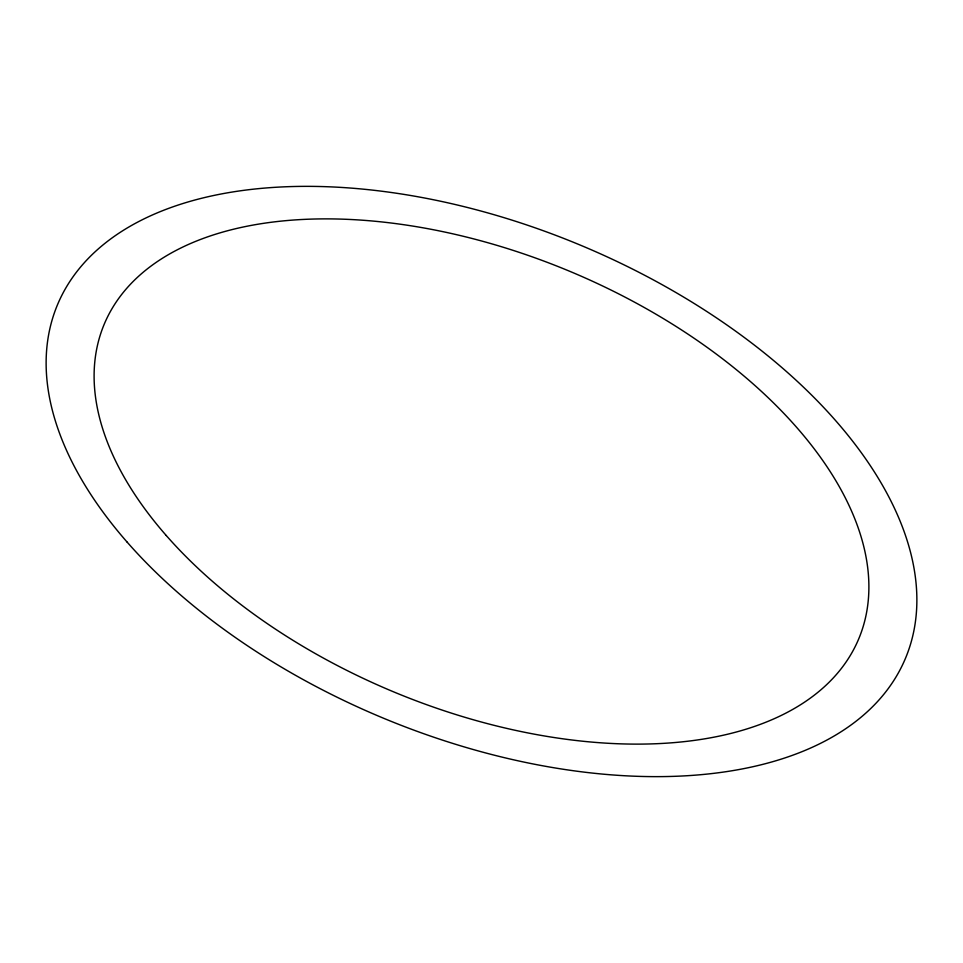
<?xml version="1.0" encoding="UTF-8"?>
<svg xmlns="http://www.w3.org/2000/svg" width="963" height="963" viewBox="0 0 963 963"><rect width="100%" height="100%" fill="white"/><g stroke="black" fill="none" stroke-linecap="round" stroke-linejoin="round"><path stroke-width="1.44" d="M127.188 542.181A459.375 256.206 22.6 0 0 877.762 701.305A459.375 256.206 22.6 0 0 439.549 201.014A459.375 256.206 22.6 0 0 127.188 542.181M166.238 535.5A408.733 227.966 22.6 0 0 834.09 677.073A408.733 227.966 22.6 0 0 444.172 231.927A408.733 227.966 22.6 0 0 166.238 535.5"/></g></svg>
